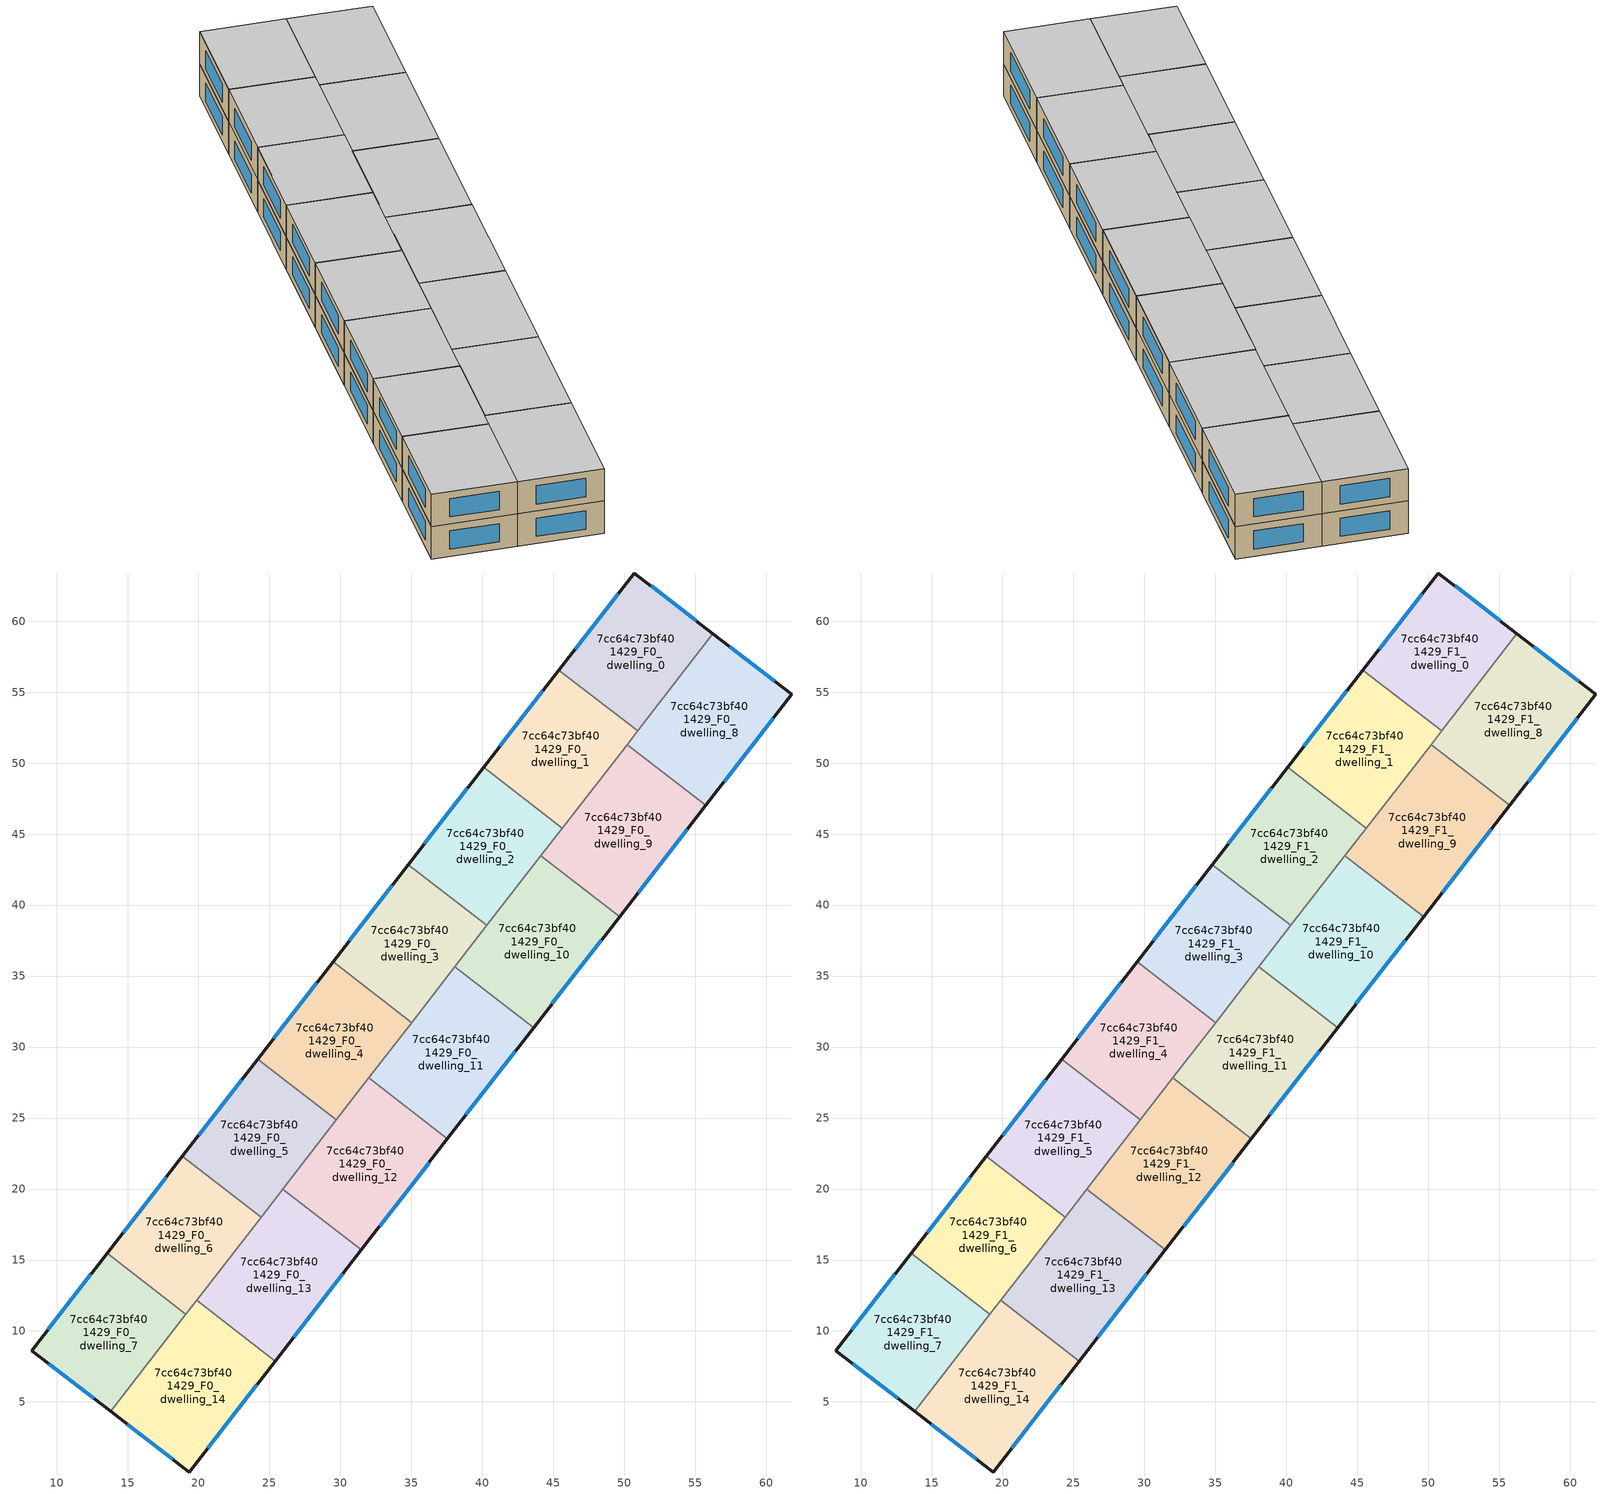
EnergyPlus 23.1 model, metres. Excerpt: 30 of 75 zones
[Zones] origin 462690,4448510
7cc64c73bf401429_F0_dwelling_0
 floor ground (EU_floor_Construction): 56.24,59.12 50.93,52.26 45.39,56.55 50.68,63.39 z0
 wall outside (EU_wall_Construction): 56.24,59.12 50.68,63.39 45.39,56.55 z0:3
 wall to 7cc64c73bf401429_F0_dwelling_1 (EU_wall_Construction): 45.39,56.55 50.93,52.26 z0:3
 wall to 7cc64c73bf401429_F0_dwelling_8 (EU_wall_Construction): 50.93,52.26 56.24,59.12 z0:3
 window (EU_Window_Construction): 55.05,60.04 51.87,62.48 / 49.55,61.93 46.52,58.02 z0.64:2.36
7cc64c73bf401429_F0_dwelling_1
 floor ground (EU_floor_Construction): 50.93,52.26 45.62,45.42 40.08,49.71 45.39,56.55 z0
 wall outside (EU_wall_Construction): 45.39,56.55 40.08,49.71 z0:3
 wall to 7cc64c73bf401429_F0_dwelling_2 (EU_wall_Construction): 40.08,49.71 45.62,45.42 z0:3
 wall to 7cc64c73bf401429_F0_dwelling_9 (EU_wall_Construction): 45.62,45.42 50.19,51.31 z0:3
 wall to 7cc64c73bf401429_F0_dwelling_8 (EU_wall_Construction): 50.19,51.31 50.93,52.26 z0:3
 window (EU_Window_Construction): 44.25,55.09 41.22,51.17 z0.64:2.36
7cc64c73bf401429_F0_dwelling_10
 floor ground (EU_floor_Construction): 49.66,39.19 43.6,31.37 38.06,35.65 44.12,43.48 z0
 wall outside (EU_wall_Construction): 43.6,31.37 49.66,39.19 z0:3
 wall to 7cc64c73bf401429_F0_dwelling_9 (EU_wall_Construction): 49.66,39.19 44.12,43.48 z0:3
 wall to 7cc64c73bf401429_F0_dwelling_11 (EU_wall_Construction): 38.06,35.65 43.6,31.37 z0:3
 wall to 7cc64c73bf401429_F0_dwelling_2 (EU_wall_Construction): 44.12,43.48 40.32,38.57 z0:3
 wall to 7cc64c73bf401429_F0_dwelling_3 (EU_wall_Construction): 40.32,38.57 38.06,35.65 z0:3
 window (EU_Window_Construction): 44.9,33.04 48.36,37.52 z0.64:2.36
7cc64c73bf401429_F0_dwelling_11
 floor ground (EU_floor_Construction): 43.6,31.37 37.54,23.54 32,27.83 38.06,35.65 z0
 wall outside (EU_wall_Construction): 37.54,23.54 43.6,31.37 z0:3
 wall to 7cc64c73bf401429_F0_dwelling_12 (EU_wall_Construction): 32,27.83 37.54,23.54 z0:3
 wall to 7cc64c73bf401429_F0_dwelling_3 (EU_wall_Construction): 38.06,35.65 35.01,31.72 z0:3
 wall to 7cc64c73bf401429_F0_dwelling_4 (EU_wall_Construction): 35.01,31.72 32,27.83 z0:3
 window (EU_Window_Construction): 38.84,25.21 42.3,29.69 z0.64:2.36
7cc64c73bf401429_F0_dwelling_12
 floor ground (EU_floor_Construction): 37.54,23.54 31.48,15.71 25.94,20 32,27.83 z0
 wall outside (EU_wall_Construction): 31.48,15.71 37.54,23.54 z0:3
 wall to 7cc64c73bf401429_F0_dwelling_13 (EU_wall_Construction): 25.94,20 31.48,15.71 z0:3
 wall to 7cc64c73bf401429_F0_dwelling_5 (EU_wall_Construction): 29.71,24.87 25.94,20 z0:3
 wall to 7cc64c73bf401429_F0_dwelling_4 (EU_wall_Construction): 32,27.83 29.71,24.87 z0:3
 window (EU_Window_Construction): 32.77,17.39 36.24,21.86 z0.64:2.36
7cc64c73bf401429_F0_dwelling_13
 floor ground (EU_floor_Construction): 31.48,15.71 25.41,7.88 19.88,12.17 25.94,20 z0
 wall outside (EU_wall_Construction): 25.41,7.88 31.48,15.71 z0:3
 wall to 7cc64c73bf401429_F0_dwelling_14 (EU_wall_Construction): 19.88,12.17 25.41,7.88 z0:3
 wall to 7cc64c73bf401429_F0_dwelling_6 (EU_wall_Construction): 24.41,18.02 19.88,12.17 z0:3
 wall to 7cc64c73bf401429_F0_dwelling_5 (EU_wall_Construction): 25.94,20 24.41,18.02 z0:3
 window (EU_Window_Construction): 26.71,9.56 30.18,14.03 z0.64:2.36
7cc64c73bf401429_F0_dwelling_14
 floor ground (EU_floor_Construction): 25.41,7.88 19.36,0.07 13.8,4.33 19.88,12.17 z0
 wall outside (EU_wall_Construction): 13.8,4.33 19.36,0.07 25.41,7.88 z0:3
 wall to 7cc64c73bf401429_F0_dwelling_7 (EU_wall_Construction): 19.1,11.17 13.8,4.33 z0:3
 wall to 7cc64c73bf401429_F0_dwelling_6 (EU_wall_Construction): 19.88,12.17 19.1,11.17 z0:3
 window (EU_Window_Construction): 20.66,1.74 24.12,6.21 / 14.99,3.42 18.17,0.98 z0.64:2.36
7cc64c73bf401429_F0_dwelling_2
 floor ground (EU_floor_Construction): 45.62,45.42 40.32,38.57 34.78,42.86 40.08,49.71 z0
 wall outside (EU_wall_Construction): 40.08,49.71 34.78,42.86 z0:3
 wall to 7cc64c73bf401429_F0_dwelling_3 (EU_wall_Construction): 34.78,42.86 40.32,38.57 z0:3
 wall to 7cc64c73bf401429_F0_dwelling_9 (EU_wall_Construction): 44.12,43.48 45.62,45.42 z0:3
 window (EU_Window_Construction): 38.95,48.24 35.92,44.32 z0.64:2.36
7cc64c73bf401429_F0_dwelling_3
 floor ground (EU_floor_Construction): 40.32,38.57 35.01,31.72 29.47,36.01 34.78,42.86 z0
 wall outside (EU_wall_Construction): 34.78,42.86 29.47,36.01 z0:3
 wall to 7cc64c73bf401429_F0_dwelling_4 (EU_wall_Construction): 29.47,36.01 35.01,31.72 z0:3
 window (EU_Window_Construction): 33.64,41.39 30.61,37.47 z0.64:2.36
7cc64c73bf401429_F0_dwelling_4
 floor ground (EU_floor_Construction): 35.01,31.72 29.71,24.87 24.17,29.16 29.47,36.01 z0
 wall outside (EU_wall_Construction): 29.47,36.01 24.17,29.16 z0:3
 wall to 7cc64c73bf401429_F0_dwelling_5 (EU_wall_Construction): 24.17,29.16 29.71,24.87 z0:3
 window (EU_Window_Construction): 28.34,34.54 25.31,30.63 z0.64:2.36
7cc64c73bf401429_F0_dwelling_5
 floor ground (EU_floor_Construction): 29.71,24.87 24.41,18.02 18.87,22.31 24.17,29.16 z0
 wall outside (EU_wall_Construction): 24.17,29.16 18.87,22.31 z0:3
 wall to 7cc64c73bf401429_F0_dwelling_6 (EU_wall_Construction): 18.87,22.31 24.41,18.02 z0:3
 window (EU_Window_Construction): 23.03,27.69 20,23.78 z0.64:2.36
7cc64c73bf401429_F0_dwelling_6
 floor ground (EU_floor_Construction): 24.41,18.02 19.1,11.17 13.56,15.46 18.87,22.31 z0
 wall outside (EU_wall_Construction): 18.87,22.31 13.56,15.46 z0:3
 wall to 7cc64c73bf401429_F0_dwelling_7 (EU_wall_Construction): 13.56,15.46 19.1,11.17 z0:3
 window (EU_Window_Construction): 17.73,20.84 14.7,16.93 z0.64:2.36
7cc64c73bf401429_F0_dwelling_7
 floor ground (EU_floor_Construction): 19.1,11.17 13.8,4.33 8.25,8.6 13.56,15.46 z0
 wall outside (EU_wall_Construction): 13.56,15.46 8.25,8.6 13.8,4.33 z0:3
 window (EU_Window_Construction): 9.44,7.69 12.62,5.25 / 12.42,13.99 9.39,10.07 z0.64:2.36
7cc64c73bf401429_F0_dwelling_8
 floor ground (EU_floor_Construction): 61.79,54.86 55.72,47.02 50.19,51.31 56.24,59.12 z0
 wall outside (EU_wall_Construction): 55.72,47.02 61.79,54.86 56.24,59.12 z0:3
 wall to 7cc64c73bf401429_F0_dwelling_9 (EU_wall_Construction): 50.19,51.31 55.72,47.02 z0:3
 window (EU_Window_Construction): 60.6,55.77 57.43,58.21 / 57.02,48.7 60.49,53.18 z0.64:2.36
7cc64c73bf401429_F0_dwelling_9
 floor ground (EU_floor_Construction): 55.72,47.02 49.66,39.19 44.12,43.48 50.19,51.31 z0
 wall outside (EU_wall_Construction): 49.66,39.19 55.72,47.02 z0:3
 window (EU_Window_Construction): 50.96,40.87 54.43,45.34 z0.64:2.36
7cc64c73bf401429_F1_dwelling_0
 floor to 7cc64c73bf401429_F0_dwelling_0 (EU_floor_Construction): 56.24,59.12 50.93,52.26 45.39,56.55 50.68,63.39 z3
 wall outside (EU_wall_Construction): 56.24,59.12 50.68,63.39 45.39,56.55 z3:6
 wall to 7cc64c73bf401429_F1_dwelling_1 (EU_wall_Construction): 45.39,56.55 50.93,52.26 z3:6
 wall to 7cc64c73bf401429_F1_dwelling_8 (EU_wall_Construction): 50.93,52.26 56.24,59.12 z3:6
 window (EU_Window_Construction): 55.05,60.04 51.87,62.48 / 49.55,61.93 46.52,58.02 z3.64:5.36
 ceiling to 7cc64c73bf401429_F2_dwelling_0 (EU_floor_Construction): 50.93,52.26 56.24,59.12 50.68,63.39 45.39,56.55 z6
7cc64c73bf401429_F1_dwelling_1
 floor to 7cc64c73bf401429_F0_dwelling_1 (EU_floor_Construction): 50.93,52.26 45.62,45.42 40.08,49.71 45.39,56.55 z3
 wall outside (EU_wall_Construction): 45.39,56.55 40.08,49.71 z3:6
 wall to 7cc64c73bf401429_F1_dwelling_2 (EU_wall_Construction): 40.08,49.71 45.62,45.42 z3:6
 wall to 7cc64c73bf401429_F1_dwelling_9 (EU_wall_Construction): 45.62,45.42 50.19,51.31 z3:6
 wall to 7cc64c73bf401429_F1_dwelling_8 (EU_wall_Construction): 50.19,51.31 50.93,52.26 z3:6
 window (EU_Window_Construction): 44.25,55.09 41.22,51.17 z3.64:5.36
 ceiling to 7cc64c73bf401429_F2_dwelling_1 (EU_floor_Construction): 45.62,45.42 50.93,52.26 45.39,56.55 40.08,49.71 z6
7cc64c73bf401429_F1_dwelling_10
 floor to 7cc64c73bf401429_F0_dwelling_10 (EU_floor_Construction): 49.66,39.19 43.6,31.37 38.06,35.65 44.12,43.48 z3
 wall outside (EU_wall_Construction): 43.6,31.37 49.66,39.19 z3:6
 wall to 7cc64c73bf401429_F1_dwelling_9 (EU_wall_Construction): 49.66,39.19 44.12,43.48 z3:6
 wall to 7cc64c73bf401429_F1_dwelling_11 (EU_wall_Construction): 38.06,35.65 43.6,31.37 z3:6
 wall to 7cc64c73bf401429_F1_dwelling_2 (EU_wall_Construction): 44.12,43.48 40.32,38.57 z3:6
 wall to 7cc64c73bf401429_F1_dwelling_3 (EU_wall_Construction): 40.32,38.57 38.06,35.65 z3:6
 window (EU_Window_Construction): 44.9,33.04 48.36,37.52 z3.64:5.36
 ceiling to 7cc64c73bf401429_F2_dwelling_10 (EU_floor_Construction): 43.6,31.37 49.66,39.19 44.12,43.48 38.06,35.65 z6
7cc64c73bf401429_F1_dwelling_11
 floor to 7cc64c73bf401429_F0_dwelling_11 (EU_floor_Construction): 43.6,31.37 37.54,23.54 32,27.83 38.06,35.65 z3
 wall outside (EU_wall_Construction): 37.54,23.54 43.6,31.37 z3:6
 wall to 7cc64c73bf401429_F1_dwelling_12 (EU_wall_Construction): 32,27.83 37.54,23.54 z3:6
 wall to 7cc64c73bf401429_F1_dwelling_3 (EU_wall_Construction): 38.06,35.65 35.01,31.72 z3:6
 wall to 7cc64c73bf401429_F1_dwelling_4 (EU_wall_Construction): 35.01,31.72 32,27.83 z3:6
 window (EU_Window_Construction): 38.84,25.21 42.3,29.69 z3.64:5.36
 ceiling to 7cc64c73bf401429_F2_dwelling_11 (EU_floor_Construction): 37.54,23.54 43.6,31.37 38.06,35.65 32,27.83 z6
7cc64c73bf401429_F1_dwelling_12
 floor to 7cc64c73bf401429_F0_dwelling_12 (EU_floor_Construction): 37.54,23.54 31.48,15.71 25.94,20 32,27.83 z3
 wall outside (EU_wall_Construction): 31.48,15.71 37.54,23.54 z3:6
 wall to 7cc64c73bf401429_F1_dwelling_13 (EU_wall_Construction): 25.94,20 31.48,15.71 z3:6
 wall to 7cc64c73bf401429_F1_dwelling_5 (EU_wall_Construction): 29.71,24.87 25.94,20 z3:6
 wall to 7cc64c73bf401429_F1_dwelling_4 (EU_wall_Construction): 32,27.83 29.71,24.87 z3:6
 window (EU_Window_Construction): 32.77,17.39 36.24,21.86 z3.64:5.36
 ceiling to 7cc64c73bf401429_F2_dwelling_12 (EU_floor_Construction): 31.48,15.71 37.54,23.54 32,27.83 25.94,20 z6
7cc64c73bf401429_F1_dwelling_13
 floor to 7cc64c73bf401429_F0_dwelling_13 (EU_floor_Construction): 31.48,15.71 25.41,7.88 19.88,12.17 25.94,20 z3
 wall outside (EU_wall_Construction): 25.41,7.88 31.48,15.71 z3:6
 wall to 7cc64c73bf401429_F1_dwelling_14 (EU_wall_Construction): 19.88,12.17 25.41,7.88 z3:6
 wall to 7cc64c73bf401429_F1_dwelling_6 (EU_wall_Construction): 24.41,18.02 19.88,12.17 z3:6
 wall to 7cc64c73bf401429_F1_dwelling_5 (EU_wall_Construction): 25.94,20 24.41,18.02 z3:6
 window (EU_Window_Construction): 26.71,9.56 30.18,14.03 z3.64:5.36
 ceiling to 7cc64c73bf401429_F2_dwelling_13 (EU_floor_Construction): 25.41,7.88 31.48,15.71 25.94,20 19.88,12.17 z6
7cc64c73bf401429_F1_dwelling_14
 floor to 7cc64c73bf401429_F0_dwelling_14 (EU_floor_Construction): 25.41,7.88 19.36,0.07 13.8,4.33 19.88,12.17 z3
 wall outside (EU_wall_Construction): 13.8,4.33 19.36,0.07 25.41,7.88 z3:6
 wall to 7cc64c73bf401429_F1_dwelling_7 (EU_wall_Construction): 19.1,11.17 13.8,4.33 z3:6
 wall to 7cc64c73bf401429_F1_dwelling_6 (EU_wall_Construction): 19.88,12.17 19.1,11.17 z3:6
 window (EU_Window_Construction): 20.66,1.74 24.12,6.21 / 14.99,3.42 18.17,0.98 z3.64:5.36
 ceiling to 7cc64c73bf401429_F2_dwelling_14 (EU_floor_Construction): 19.36,0.07 25.41,7.88 19.88,12.17 13.8,4.33 z6
7cc64c73bf401429_F1_dwelling_2
 floor to 7cc64c73bf401429_F0_dwelling_2 (EU_floor_Construction): 45.62,45.42 40.32,38.57 34.78,42.86 40.08,49.71 z3
 wall outside (EU_wall_Construction): 40.08,49.71 34.78,42.86 z3:6
 wall to 7cc64c73bf401429_F1_dwelling_3 (EU_wall_Construction): 34.78,42.86 40.32,38.57 z3:6
 wall to 7cc64c73bf401429_F1_dwelling_9 (EU_wall_Construction): 44.12,43.48 45.62,45.42 z3:6
 window (EU_Window_Construction): 38.95,48.24 35.92,44.32 z3.64:5.36
 ceiling to 7cc64c73bf401429_F2_dwelling_2 (EU_floor_Construction): 40.32,38.57 45.62,45.42 40.08,49.71 34.78,42.86 z6
7cc64c73bf401429_F1_dwelling_3
 floor to 7cc64c73bf401429_F0_dwelling_3 (EU_floor_Construction): 40.32,38.57 35.01,31.72 29.47,36.01 34.78,42.86 z3
 wall outside (EU_wall_Construction): 34.78,42.86 29.47,36.01 z3:6
 wall to 7cc64c73bf401429_F1_dwelling_4 (EU_wall_Construction): 29.47,36.01 35.01,31.72 z3:6
 window (EU_Window_Construction): 33.64,41.39 30.61,37.47 z3.64:5.36
 ceiling to 7cc64c73bf401429_F2_dwelling_3 (EU_floor_Construction): 35.01,31.72 40.32,38.57 34.78,42.86 29.47,36.01 z6
7cc64c73bf401429_F1_dwelling_4
 floor to 7cc64c73bf401429_F0_dwelling_4 (EU_floor_Construction): 35.01,31.72 29.71,24.87 24.17,29.16 29.47,36.01 z3
 wall outside (EU_wall_Construction): 29.47,36.01 24.17,29.16 z3:6
 wall to 7cc64c73bf401429_F1_dwelling_5 (EU_wall_Construction): 24.17,29.16 29.71,24.87 z3:6
 window (EU_Window_Construction): 28.34,34.54 25.31,30.63 z3.64:5.36
 ceiling to 7cc64c73bf401429_F2_dwelling_4 (EU_floor_Construction): 29.71,24.87 35.01,31.72 29.47,36.01 24.17,29.16 z6
7cc64c73bf401429_F1_dwelling_5
 floor to 7cc64c73bf401429_F0_dwelling_5 (EU_floor_Construction): 29.71,24.87 24.41,18.02 18.87,22.31 24.17,29.16 z3
 wall outside (EU_wall_Construction): 24.17,29.16 18.87,22.31 z3:6
 wall to 7cc64c73bf401429_F1_dwelling_6 (EU_wall_Construction): 18.87,22.31 24.41,18.02 z3:6
 window (EU_Window_Construction): 23.03,27.69 20,23.78 z3.64:5.36
 ceiling to 7cc64c73bf401429_F2_dwelling_5 (EU_floor_Construction): 24.41,18.02 29.71,24.87 24.17,29.16 18.87,22.31 z6
7cc64c73bf401429_F1_dwelling_6
 floor to 7cc64c73bf401429_F0_dwelling_6 (EU_floor_Construction): 24.41,18.02 19.1,11.17 13.56,15.46 18.87,22.31 z3
 wall outside (EU_wall_Construction): 18.87,22.31 13.56,15.46 z3:6
 wall to 7cc64c73bf401429_F1_dwelling_7 (EU_wall_Construction): 13.56,15.46 19.1,11.17 z3:6
 window (EU_Window_Construction): 17.73,20.84 14.7,16.93 z3.64:5.36
 ceiling to 7cc64c73bf401429_F2_dwelling_6 (EU_floor_Construction): 19.1,11.17 24.41,18.02 18.87,22.31 13.56,15.46 z6
7cc64c73bf401429_F1_dwelling_7
 floor to 7cc64c73bf401429_F0_dwelling_7 (EU_floor_Construction): 19.1,11.17 13.8,4.33 8.25,8.6 13.56,15.46 z3
 wall outside (EU_wall_Construction): 13.56,15.46 8.25,8.6 13.8,4.33 z3:6
 window (EU_Window_Construction): 9.44,7.69 12.62,5.25 / 12.42,13.99 9.39,10.07 z3.64:5.36
 ceiling to 7cc64c73bf401429_F2_dwelling_7 (EU_floor_Construction): 13.8,4.33 19.1,11.17 13.56,15.46 8.25,8.6 z6
7cc64c73bf401429_F1_dwelling_8
 floor to 7cc64c73bf401429_F0_dwelling_8 (EU_floor_Construction): 61.79,54.86 55.72,47.02 50.19,51.31 56.24,59.12 z3
 wall outside (EU_wall_Construction): 55.72,47.02 61.79,54.86 56.24,59.12 z3:6
 wall to 7cc64c73bf401429_F1_dwelling_9 (EU_wall_Construction): 50.19,51.31 55.72,47.02 z3:6
 window (EU_Window_Construction): 60.6,55.77 57.43,58.21 / 57.02,48.7 60.49,53.18 z3.64:5.36
 ceiling to 7cc64c73bf401429_F2_dwelling_8 (EU_floor_Construction): 55.72,47.02 61.79,54.86 56.24,59.12 50.19,51.31 z6
7cc64c73bf401429_F1_dwelling_9
 floor to 7cc64c73bf401429_F0_dwelling_9 (EU_floor_Construction): 55.72,47.02 49.66,39.19 44.12,43.48 50.19,51.31 z3
 wall outside (EU_wall_Construction): 49.66,39.19 55.72,47.02 z3:6
 window (EU_Window_Construction): 50.96,40.87 54.43,45.34 z3.64:5.36
 ceiling to 7cc64c73bf401429_F2_dwelling_9 (EU_floor_Construction): 49.66,39.19 55.72,47.02 50.19,51.31 44.12,43.48 z6
[Building]
EU S2 Campaign: North Axis=0; Terrain=City; Solar Distribution=FullExterior
[Site:Location]
Yerevan-Zvartnots.Intl.AP: Latitude=40.15; Longitude=44.383; Time Zone=4; Elevation=854
[SizingPeriod:WeatherFileDays]
AnnualSizingPeriod: Begin Month=1; Begin Day of Month=1; End Month=12; End Day of Month=31; Day of Week for Start Day=Monday; Use Weather File Daylight Saving Period=No; Use Weather File Rain and Snow Indicators=No
[MATERIAL]
EU_InternalMass_Material: Roughness=MediumRough; Thickness=0.1; Conductivity=1; Density=1800; Specific Heat=900; Thermal Absorptance=0.9; Solar Absorptance=0.7; Visible Absorptance=0.7
[MATERIAL:NOMASS] Roughness=MediumRough; Thermal Absorptance=0.9; Solar Absorptance=0.7; Visible Absorptance=0.7
Name | Thermal Resistance
EU_wall_NoMass | 1.05043
EU_floor_NoMass | 0.478065
[WINDOWMATERIAL:SIMPLEGLAZINGSYSTEM]
EU_Window_SimpleGlazing: UFactor=2.5566; Solar Heat Gain Coefficient=0.75; Visible Transmittance=0.75
[CONSTRUCTION]
EU_wall_Construction: EU_wall_NoMass
EU_floor_Construction: EU_floor_NoMass
EU_Window_Construction: EU_Window_SimpleGlazing
EU_InternalMass_Construction: EU_InternalMass_Material
[ZONE] Type=1; Multiplier=1; Ceiling Height=autocalculate; Floor Area=autocalculate; Part of Total Floor Area=Yes
Name | Volume
7cc64c73bf401429_F0_dwelling_0; 7cc64c73bf401429_F1_dwelling_0 | 182.042
7cc64c73bf401429_F0_dwelling_1; 7cc64c73bf401429_F1_dwelling_1 | 182.049
7cc64c73bf401429_F0_dwelling_10; 7cc64c73bf401429_F1_dwelling_10; 7cc64c73bf401429_F0_dwelling_11; 7cc64c73bf401429_F1_dwelling_11; 7cc64c73bf401429_F0_dwelling_13; 7cc64c73bf401429_F1_dwelling_13 | 208.037
7cc64c73bf401429_F0_dwelling_12; 7cc64c73bf401429_F1_dwelling_12; 7cc64c73bf401429_F0_dwelling_9; 7cc64c73bf401429_F1_dwelling_9 | 208.038
7cc64c73bf401429_F0_dwelling_14; 7cc64c73bf401429_F1_dwelling_14 | 208.044
7cc64c73bf401429_F0_dwelling_2; 7cc64c73bf401429_F1_dwelling_2; 7cc64c73bf401429_F0_dwelling_5; 7cc64c73bf401429_F1_dwelling_5; 7cc64c73bf401429_F0_dwelling_6; 7cc64c73bf401429_F1_dwelling_6 | 182.036
7cc64c73bf401429_F0_dwelling_3; 7cc64c73bf401429_F1_dwelling_3 | 182.052
7cc64c73bf401429_F0_dwelling_4; 7cc64c73bf401429_F1_dwelling_4 | 182.068
7cc64c73bf401429_F0_dwelling_7; 7cc64c73bf401429_F1_dwelling_7 | 182.045
7cc64c73bf401429_F0_dwelling_8; 7cc64c73bf401429_F1_dwelling_8 | 208.025
[INTERNALMASS] Construction=EU_InternalMass_Construction
Name | Zone or ZoneList | Surface Area
7cc64c73bf401429_F0_dwelling_0_EU_InternalMass | 7cc64c73bf401429_F0_dwelling_0 | 60.6805
7cc64c73bf401429_F0_dwelling_1_EU_InternalMass | 7cc64c73bf401429_F0_dwelling_1 | 60.6829
7cc64c73bf401429_F0_dwelling_2_EU_InternalMass | 7cc64c73bf401429_F0_dwelling_2 | 60.6786
7cc64c73bf401429_F0_dwelling_3_EU_InternalMass | 7cc64c73bf401429_F0_dwelling_3 | 60.6841
7cc64c73bf401429_F0_dwelling_4_EU_InternalMass | 7cc64c73bf401429_F0_dwelling_4 | 60.6895
7cc64c73bf401429_F0_dwelling_5_EU_InternalMass | 7cc64c73bf401429_F0_dwelling_5 | 60.6785
7cc64c73bf401429_F0_dwelling_6_EU_InternalMass | 7cc64c73bf401429_F0_dwelling_6 | 60.6786
7cc64c73bf401429_F0_dwelling_7_EU_InternalMass | 7cc64c73bf401429_F0_dwelling_7 | 60.6818
7cc64c73bf401429_F0_dwelling_8_EU_InternalMass | 7cc64c73bf401429_F0_dwelling_8 | 69.3418
7cc64c73bf401429_F0_dwelling_9_EU_InternalMass | 7cc64c73bf401429_F0_dwelling_9 | 69.3458
7cc64c73bf401429_F0_dwelling_10_EU_InternalMass | 7cc64c73bf401429_F0_dwelling_10 | 69.3458
7cc64c73bf401429_F0_dwelling_11_EU_InternalMass | 7cc64c73bf401429_F0_dwelling_11 | 69.3458
7cc64c73bf401429_F0_dwelling_12_EU_InternalMass | 7cc64c73bf401429_F0_dwelling_12 | 69.3458
7cc64c73bf401429_F0_dwelling_13_EU_InternalMass | 7cc64c73bf401429_F0_dwelling_13 | 69.3458
7cc64c73bf401429_F0_dwelling_14_EU_InternalMass | 7cc64c73bf401429_F0_dwelling_14 | 69.3478
7cc64c73bf401429_F1_dwelling_0_EU_InternalMass | 7cc64c73bf401429_F1_dwelling_0 | 60.6805
7cc64c73bf401429_F1_dwelling_1_EU_InternalMass | 7cc64c73bf401429_F1_dwelling_1 | 60.6829
7cc64c73bf401429_F1_dwelling_2_EU_InternalMass | 7cc64c73bf401429_F1_dwelling_2 | 60.6786
7cc64c73bf401429_F1_dwelling_3_EU_InternalMass | 7cc64c73bf401429_F1_dwelling_3 | 60.6841
7cc64c73bf401429_F1_dwelling_4_EU_InternalMass | 7cc64c73bf401429_F1_dwelling_4 | 60.6895
7cc64c73bf401429_F1_dwelling_5_EU_InternalMass | 7cc64c73bf401429_F1_dwelling_5 | 60.6785
7cc64c73bf401429_F1_dwelling_6_EU_InternalMass | 7cc64c73bf401429_F1_dwelling_6 | 60.6786
7cc64c73bf401429_F1_dwelling_7_EU_InternalMass | 7cc64c73bf401429_F1_dwelling_7 | 60.6818
7cc64c73bf401429_F1_dwelling_8_EU_InternalMass | 7cc64c73bf401429_F1_dwelling_8 | 69.3418
7cc64c73bf401429_F1_dwelling_9_EU_InternalMass | 7cc64c73bf401429_F1_dwelling_9 | 69.3458
7cc64c73bf401429_F1_dwelling_10_EU_InternalMass | 7cc64c73bf401429_F1_dwelling_10 | 69.3458
7cc64c73bf401429_F1_dwelling_11_EU_InternalMass | 7cc64c73bf401429_F1_dwelling_11 | 69.3458
7cc64c73bf401429_F1_dwelling_12_EU_InternalMass | 7cc64c73bf401429_F1_dwelling_12 | 69.3458
7cc64c73bf401429_F1_dwelling_13_EU_InternalMass | 7cc64c73bf401429_F1_dwelling_13 | 69.3458
7cc64c73bf401429_F1_dwelling_14_EU_InternalMass | 7cc64c73bf401429_F1_dwelling_14 | 69.3478
[OTHEREQUIPMENT] Fuel Type=Electricity; Design Level Calculation Method=Watts/Area; Power per Zone Floor Area=1; Fraction Latent=0; Fraction Radiant=0; Fraction Lost=0; Carbon Dioxide Generation Rate=0; EndUse Subcategory=EU_Step8_InternalGains
Name | Zone or ZoneList or Space or SpaceList | Schedule
EU_Step8_InternalGain_7cc64c73bf401429_F0_dwelling_0_f000 | 7cc64c73bf401429_F0_dwelling_0 | EU_Step8_GainSchedule_7cc64c73bf401429_F0_dwelling_0_f000
EU_Step8_InternalGain_7cc64c73bf401429_F0_dwelling_1_f000 | 7cc64c73bf401429_F0_dwelling_1 | EU_Step8_GainSchedule_7cc64c73bf401429_F0_dwelling_1_f000
EU_Step8_InternalGain_7cc64c73bf401429_F0_dwelling_2_f000 | 7cc64c73bf401429_F0_dwelling_2 | EU_Step8_GainSchedule_7cc64c73bf401429_F0_dwelling_2_f000
EU_Step8_InternalGain_7cc64c73bf401429_F0_dwelling_3_f000 | 7cc64c73bf401429_F0_dwelling_3 | EU_Step8_GainSchedule_7cc64c73bf401429_F0_dwelling_3_f000
EU_Step8_InternalGain_7cc64c73bf401429_F0_dwelling_4_f000 | 7cc64c73bf401429_F0_dwelling_4 | EU_Step8_GainSchedule_7cc64c73bf401429_F0_dwelling_4_f000
EU_Step8_InternalGain_7cc64c73bf401429_F0_dwelling_5_f000 | 7cc64c73bf401429_F0_dwelling_5 | EU_Step8_GainSchedule_7cc64c73bf401429_F0_dwelling_5_f000
EU_Step8_InternalGain_7cc64c73bf401429_F0_dwelling_6_f000 | 7cc64c73bf401429_F0_dwelling_6 | EU_Step8_GainSchedule_7cc64c73bf401429_F0_dwelling_6_f000
EU_Step8_InternalGain_7cc64c73bf401429_F0_dwelling_7_f000 | 7cc64c73bf401429_F0_dwelling_7 | EU_Step8_GainSchedule_7cc64c73bf401429_F0_dwelling_7_f000
EU_Step8_InternalGain_7cc64c73bf401429_F0_dwelling_8_f000 | 7cc64c73bf401429_F0_dwelling_8 | EU_Step8_GainSchedule_7cc64c73bf401429_F0_dwelling_8_f000
EU_Step8_InternalGain_7cc64c73bf401429_F0_dwelling_9_f000 | 7cc64c73bf401429_F0_dwelling_9 | EU_Step8_GainSchedule_7cc64c73bf401429_F0_dwelling_9_f000
EU_Step8_InternalGain_7cc64c73bf401429_F0_dwelling_10_f000 | 7cc64c73bf401429_F0_dwelling_10 | EU_Step8_GainSchedule_7cc64c73bf401429_F0_dwelling_10_f000
EU_Step8_InternalGain_7cc64c73bf401429_F0_dwelling_11_f000 | 7cc64c73bf401429_F0_dwelling_11 | EU_Step8_GainSchedule_7cc64c73bf401429_F0_dwelling_11_f000
EU_Step8_InternalGain_7cc64c73bf401429_F0_dwelling_12_f000 | 7cc64c73bf401429_F0_dwelling_12 | EU_Step8_GainSchedule_7cc64c73bf401429_F0_dwelling_12_f000
EU_Step8_InternalGain_7cc64c73bf401429_F0_dwelling_13_f000 | 7cc64c73bf401429_F0_dwelling_13 | EU_Step8_GainSchedule_7cc64c73bf401429_F0_dwelling_13_f000
EU_Step8_InternalGain_7cc64c73bf401429_F0_dwelling_14_f000 | 7cc64c73bf401429_F0_dwelling_14 | EU_Step8_GainSchedule_7cc64c73bf401429_F0_dwelling_14_f000
EU_Step8_InternalGain_7cc64c73bf401429_F1_dwelling_0_f000 | 7cc64c73bf401429_F1_dwelling_0 | EU_Step8_GainSchedule_7cc64c73bf401429_F1_dwelling_0_f000
EU_Step8_InternalGain_7cc64c73bf401429_F1_dwelling_1_f000 | 7cc64c73bf401429_F1_dwelling_1 | EU_Step8_GainSchedule_7cc64c73bf401429_F1_dwelling_1_f000
EU_Step8_InternalGain_7cc64c73bf401429_F1_dwelling_2_f000 | 7cc64c73bf401429_F1_dwelling_2 | EU_Step8_GainSchedule_7cc64c73bf401429_F1_dwelling_2_f000
EU_Step8_InternalGain_7cc64c73bf401429_F1_dwelling_3_f000 | 7cc64c73bf401429_F1_dwelling_3 | EU_Step8_GainSchedule_7cc64c73bf401429_F1_dwelling_3_f000
EU_Step8_InternalGain_7cc64c73bf401429_F1_dwelling_4_f000 | 7cc64c73bf401429_F1_dwelling_4 | EU_Step8_GainSchedule_7cc64c73bf401429_F1_dwelling_4_f000
EU_Step8_InternalGain_7cc64c73bf401429_F1_dwelling_5_f000 | 7cc64c73bf401429_F1_dwelling_5 | EU_Step8_GainSchedule_7cc64c73bf401429_F1_dwelling_5_f000
EU_Step8_InternalGain_7cc64c73bf401429_F1_dwelling_6_f000 | 7cc64c73bf401429_F1_dwelling_6 | EU_Step8_GainSchedule_7cc64c73bf401429_F1_dwelling_6_f000
EU_Step8_InternalGain_7cc64c73bf401429_F1_dwelling_7_f000 | 7cc64c73bf401429_F1_dwelling_7 | EU_Step8_GainSchedule_7cc64c73bf401429_F1_dwelling_7_f000
EU_Step8_InternalGain_7cc64c73bf401429_F1_dwelling_8_f000 | 7cc64c73bf401429_F1_dwelling_8 | EU_Step8_GainSchedule_7cc64c73bf401429_F1_dwelling_8_f000
EU_Step8_InternalGain_7cc64c73bf401429_F1_dwelling_9_f000 | 7cc64c73bf401429_F1_dwelling_9 | EU_Step8_GainSchedule_7cc64c73bf401429_F1_dwelling_9_f000
EU_Step8_InternalGain_7cc64c73bf401429_F1_dwelling_10_f000 | 7cc64c73bf401429_F1_dwelling_10 | EU_Step8_GainSchedule_7cc64c73bf401429_F1_dwelling_10_f000
EU_Step8_InternalGain_7cc64c73bf401429_F1_dwelling_11_f000 | 7cc64c73bf401429_F1_dwelling_11 | EU_Step8_GainSchedule_7cc64c73bf401429_F1_dwelling_11_f000
EU_Step8_InternalGain_7cc64c73bf401429_F1_dwelling_12_f000 | 7cc64c73bf401429_F1_dwelling_12 | EU_Step8_GainSchedule_7cc64c73bf401429_F1_dwelling_12_f000
EU_Step8_InternalGain_7cc64c73bf401429_F1_dwelling_13_f000 | 7cc64c73bf401429_F1_dwelling_13 | EU_Step8_GainSchedule_7cc64c73bf401429_F1_dwelling_13_f000
EU_Step8_InternalGain_7cc64c73bf401429_F1_dwelling_14_f000 | 7cc64c73bf401429_F1_dwelling_14 | EU_Step8_GainSchedule_7cc64c73bf401429_F1_dwelling_14_f000
[ZONEVENTILATION:DESIGNFLOWRATE] Schedule=EU_AlwaysOn; Design Flow Rate Calculation Method=AirChanges/Hour; Air Changes per Hour=0.557805; Ventilation Type=Natural; Fan Pressure Rise=0; Fan Total Efficiency=1; Constant Term Coefficient=1; Temperature Term Coefficient=0; Velocity Term Coefficient=0; Velocity Squared Term Coefficient=0; Minimum Indoor Temperature=-100; Maximum Indoor Temperature=100; Delta Temperature=-100; Minimum Outdoor Temperature=-100; Maximum Outdoor Temperature=100; Maximum Wind Speed=40
Name | Zone or ZoneList or Space or SpaceList
EU_ConstantAir_7cc64c73bf401429_F0_dwelling_0 | 7cc64c73bf401429_F0_dwelling_0
EU_ConstantAir_7cc64c73bf401429_F0_dwelling_1 | 7cc64c73bf401429_F0_dwelling_1
EU_ConstantAir_7cc64c73bf401429_F0_dwelling_2 | 7cc64c73bf401429_F0_dwelling_2
EU_ConstantAir_7cc64c73bf401429_F0_dwelling_3 | 7cc64c73bf401429_F0_dwelling_3
EU_ConstantAir_7cc64c73bf401429_F0_dwelling_4 | 7cc64c73bf401429_F0_dwelling_4
EU_ConstantAir_7cc64c73bf401429_F0_dwelling_5 | 7cc64c73bf401429_F0_dwelling_5
EU_ConstantAir_7cc64c73bf401429_F0_dwelling_6 | 7cc64c73bf401429_F0_dwelling_6
EU_ConstantAir_7cc64c73bf401429_F0_dwelling_7 | 7cc64c73bf401429_F0_dwelling_7
EU_ConstantAir_7cc64c73bf401429_F0_dwelling_8 | 7cc64c73bf401429_F0_dwelling_8
EU_ConstantAir_7cc64c73bf401429_F0_dwelling_9 | 7cc64c73bf401429_F0_dwelling_9
EU_ConstantAir_7cc64c73bf401429_F0_dwelling_10 | 7cc64c73bf401429_F0_dwelling_10
EU_ConstantAir_7cc64c73bf401429_F0_dwelling_11 | 7cc64c73bf401429_F0_dwelling_11
EU_ConstantAir_7cc64c73bf401429_F0_dwelling_12 | 7cc64c73bf401429_F0_dwelling_12
EU_ConstantAir_7cc64c73bf401429_F0_dwelling_13 | 7cc64c73bf401429_F0_dwelling_13
EU_ConstantAir_7cc64c73bf401429_F0_dwelling_14 | 7cc64c73bf401429_F0_dwelling_14
EU_ConstantAir_7cc64c73bf401429_F1_dwelling_0 | 7cc64c73bf401429_F1_dwelling_0
EU_ConstantAir_7cc64c73bf401429_F1_dwelling_1 | 7cc64c73bf401429_F1_dwelling_1
EU_ConstantAir_7cc64c73bf401429_F1_dwelling_2 | 7cc64c73bf401429_F1_dwelling_2
EU_ConstantAir_7cc64c73bf401429_F1_dwelling_3 | 7cc64c73bf401429_F1_dwelling_3
EU_ConstantAir_7cc64c73bf401429_F1_dwelling_4 | 7cc64c73bf401429_F1_dwelling_4
EU_ConstantAir_7cc64c73bf401429_F1_dwelling_5 | 7cc64c73bf401429_F1_dwelling_5
EU_ConstantAir_7cc64c73bf401429_F1_dwelling_6 | 7cc64c73bf401429_F1_dwelling_6
EU_ConstantAir_7cc64c73bf401429_F1_dwelling_7 | 7cc64c73bf401429_F1_dwelling_7
EU_ConstantAir_7cc64c73bf401429_F1_dwelling_8 | 7cc64c73bf401429_F1_dwelling_8
EU_ConstantAir_7cc64c73bf401429_F1_dwelling_9 | 7cc64c73bf401429_F1_dwelling_9
EU_ConstantAir_7cc64c73bf401429_F1_dwelling_10 | 7cc64c73bf401429_F1_dwelling_10
EU_ConstantAir_7cc64c73bf401429_F1_dwelling_11 | 7cc64c73bf401429_F1_dwelling_11
EU_ConstantAir_7cc64c73bf401429_F1_dwelling_12 | 7cc64c73bf401429_F1_dwelling_12
EU_ConstantAir_7cc64c73bf401429_F1_dwelling_13 | 7cc64c73bf401429_F1_dwelling_13
EU_ConstantAir_7cc64c73bf401429_F1_dwelling_14 | 7cc64c73bf401429_F1_dwelling_14
[HVACTEMPLATE:THERMOSTAT] Constant Heating Setpoint=20; Constant Cooling Setpoint=50
EU_HeatOnly_7cc64c73bf401429_F0_dwelling_0; EU_HeatOnly_7cc64c73bf401429_F0_dwelling_1; EU_HeatOnly_7cc64c73bf401429_F0_dwelling_2; EU_HeatOnly_7cc64c73bf401429_F0_dwelling_3; EU_HeatOnly_7cc64c73bf401429_F0_dwelling_4; EU_HeatOnly_7cc64c73bf401429_F0_dwelling_5; EU_HeatOnly_7cc64c73bf401429_F0_dwelling_6; EU_HeatOnly_7cc64c73bf401429_F0_dwelling_7; EU_HeatOnly_7cc64c73bf401429_F0_dwelling_8; EU_HeatOnly_7cc64c73bf401429_F0_dwelling_9; EU_HeatOnly_7cc64c73bf401429_F0_dwelling_10; EU_HeatOnly_7cc64c73bf401429_F0_dwelling_11; EU_HeatOnly_7cc64c73bf401429_F0_dwelling_12; EU_HeatOnly_7cc64c73bf401429_F0_dwelling_13; EU_HeatOnly_7cc64c73bf401429_F0_dwelling_14; EU_HeatOnly_7cc64c73bf401429_F1_dwelling_0; EU_HeatOnly_7cc64c73bf401429_F1_dwelling_1; EU_HeatOnly_7cc64c73bf401429_F1_dwelling_2; EU_HeatOnly_7cc64c73bf401429_F1_dwelling_3; EU_HeatOnly_7cc64c73bf401429_F1_dwelling_4; EU_HeatOnly_7cc64c73bf401429_F1_dwelling_5; EU_HeatOnly_7cc64c73bf401429_F1_dwelling_6; EU_HeatOnly_7cc64c73bf401429_F1_dwelling_7; EU_HeatOnly_7cc64c73bf401429_F1_dwelling_8; EU_HeatOnly_7cc64c73bf401429_F1_dwelling_9; EU_HeatOnly_7cc64c73bf401429_F1_dwelling_10; EU_HeatOnly_7cc64c73bf401429_F1_dwelling_11; EU_HeatOnly_7cc64c73bf401429_F1_dwelling_12; EU_HeatOnly_7cc64c73bf401429_F1_dwelling_13; EU_HeatOnly_7cc64c73bf401429_F1_dwelling_14; EU_HeatOnly_7cc64c73bf401429_F2_dwelling_0; EU_HeatOnly_7cc64c73bf401429_F2_dwelling_1; EU_HeatOnly_7cc64c73bf401429_F2_dwelling_2; EU_HeatOnly_7cc64c73bf401429_F2_dwelling_3; EU_HeatOnly_7cc64c73bf401429_F2_dwelling_4; EU_HeatOnly_7cc64c73bf401429_F2_dwelling_5; EU_HeatOnly_7cc64c73bf401429_F2_dwelling_6; EU_HeatOnly_7cc64c73bf401429_F2_dwelling_7; EU_HeatOnly_7cc64c73bf401429_F2_dwelling_8; EU_HeatOnly_7cc64c73bf401429_F2_dwelling_9; EU_HeatOnly_7cc64c73bf401429_F2_dwelling_10; EU_HeatOnly_7cc64c73bf401429_F2_dwelling_11; EU_HeatOnly_7cc64c73bf401429_F2_dwelling_12; EU_HeatOnly_7cc64c73bf401429_F2_dwelling_13; EU_HeatOnly_7cc64c73bf401429_F2_dwelling_14; EU_HeatOnly_7cc64c73bf401429_F3_dwelling_0; EU_HeatOnly_7cc64c73bf401429_F3_dwelling_1; EU_HeatOnly_7cc64c73bf401429_F3_dwelling_2; EU_HeatOnly_7cc64c73bf401429_F3_dwelling_3; EU_HeatOnly_7cc64c73bf401429_F3_dwelling_4; EU_HeatOnly_7cc64c73bf401429_F3_dwelling_5; EU_HeatOnly_7cc64c73bf401429_F3_dwelling_6; EU_HeatOnly_7cc64c73bf401429_F3_dwelling_7; EU_HeatOnly_7cc64c73bf401429_F3_dwelling_8; EU_HeatOnly_7cc64c73bf401429_F3_dwelling_9; EU_HeatOnly_7cc64c73bf401429_F3_dwelling_10; EU_HeatOnly_7cc64c73bf401429_F3_dwelling_11; EU_HeatOnly_7cc64c73bf401429_F3_dwelling_12; EU_HeatOnly_7cc64c73bf401429_F3_dwelling_13; EU_HeatOnly_7cc64c73bf401429_F3_dwelling_14; EU_HeatOnly_7cc64c73bf401429_F4_dwelling_0; EU_HeatOnly_7cc64c73bf401429_F4_dwelling_1; EU_HeatOnly_7cc64c73bf401429_F4_dwelling_2; EU_HeatOnly_7cc64c73bf401429_F4_dwelling_3; EU_HeatOnly_7cc64c73bf401429_F4_dwelling_4; EU_HeatOnly_7cc64c73bf401429_F4_dwelling_5; EU_HeatOnly_7cc64c73bf401429_F4_dwelling_6; EU_HeatOnly_7cc64c73bf401429_F4_dwelling_7; EU_HeatOnly_7cc64c73bf401429_F4_dwelling_8; EU_HeatOnly_7cc64c73bf401429_F4_dwelling_9; EU_HeatOnly_7cc64c73bf401429_F4_dwelling_10; EU_HeatOnly_7cc64c73bf401429_F4_dwelling_11; EU_HeatOnly_7cc64c73bf401429_F4_dwelling_12; EU_HeatOnly_7cc64c73bf401429_F4_dwelling_13; EU_HeatOnly_7cc64c73bf401429_F4_dwelling_14
[HVACTEMPLATE:ZONE:IDEALLOADSAIRSYSTEM] System Availability Schedule=EU_AlwaysOn; Maximum Heating Supply Air Temperature=50; Minimum Cooling Supply Air Temperature=13; Maximum Heating Supply Air Humidity Ratio=0.0156; Minimum Cooling Supply Air Humidity Ratio=0.0077; Heating Limit=NoLimit; Cooling Limit=NoLimit; Heating Availability Schedule=EU_AlwaysOn; Cooling Availability Schedule=EU_CoolingOff; Dehumidification Control Type=ConstantSensibleHeatRatio; Cooling Sensible Heat Ratio=0.7; Dehumidification Setpoint=60; Humidification Control Type=None; Humidification Setpoint=30; Outdoor Air Method=None; Outdoor Air Flow Rate per Person=0.00944; Outdoor Air Flow Rate per Zone Floor Area=0; Outdoor Air Flow Rate per Zone=0; Demand Controlled Ventilation Type=None; Outdoor Air Economizer Type=NoEconomizer; Heat Recovery Type=None; Sensible Heat Recovery Effectiveness=0.7; Latent Heat Recovery Effectiveness=0.65
Name | Template Thermostat
7cc64c73bf401429_F0_dwelling_0 | EU_HeatOnly_7cc64c73bf401429_F0_dwelling_0
7cc64c73bf401429_F0_dwelling_1 | EU_HeatOnly_7cc64c73bf401429_F0_dwelling_1
7cc64c73bf401429_F0_dwelling_2 | EU_HeatOnly_7cc64c73bf401429_F0_dwelling_2
7cc64c73bf401429_F0_dwelling_3 | EU_HeatOnly_7cc64c73bf401429_F0_dwelling_3
7cc64c73bf401429_F0_dwelling_4 | EU_HeatOnly_7cc64c73bf401429_F0_dwelling_4
7cc64c73bf401429_F0_dwelling_5 | EU_HeatOnly_7cc64c73bf401429_F0_dwelling_5
7cc64c73bf401429_F0_dwelling_6 | EU_HeatOnly_7cc64c73bf401429_F0_dwelling_6
7cc64c73bf401429_F0_dwelling_7 | EU_HeatOnly_7cc64c73bf401429_F0_dwelling_7
7cc64c73bf401429_F0_dwelling_8 | EU_HeatOnly_7cc64c73bf401429_F0_dwelling_8
7cc64c73bf401429_F0_dwelling_9 | EU_HeatOnly_7cc64c73bf401429_F0_dwelling_9
7cc64c73bf401429_F0_dwelling_10 | EU_HeatOnly_7cc64c73bf401429_F0_dwelling_10
7cc64c73bf401429_F0_dwelling_11 | EU_HeatOnly_7cc64c73bf401429_F0_dwelling_11
7cc64c73bf401429_F0_dwelling_12 | EU_HeatOnly_7cc64c73bf401429_F0_dwelling_12
7cc64c73bf401429_F0_dwelling_13 | EU_HeatOnly_7cc64c73bf401429_F0_dwelling_13
7cc64c73bf401429_F0_dwelling_14 | EU_HeatOnly_7cc64c73bf401429_F0_dwelling_14
7cc64c73bf401429_F1_dwelling_0 | EU_HeatOnly_7cc64c73bf401429_F1_dwelling_0
7cc64c73bf401429_F1_dwelling_1 | EU_HeatOnly_7cc64c73bf401429_F1_dwelling_1
7cc64c73bf401429_F1_dwelling_2 | EU_HeatOnly_7cc64c73bf401429_F1_dwelling_2
7cc64c73bf401429_F1_dwelling_3 | EU_HeatOnly_7cc64c73bf401429_F1_dwelling_3
7cc64c73bf401429_F1_dwelling_4 | EU_HeatOnly_7cc64c73bf401429_F1_dwelling_4
7cc64c73bf401429_F1_dwelling_5 | EU_HeatOnly_7cc64c73bf401429_F1_dwelling_5
7cc64c73bf401429_F1_dwelling_6 | EU_HeatOnly_7cc64c73bf401429_F1_dwelling_6
7cc64c73bf401429_F1_dwelling_7 | EU_HeatOnly_7cc64c73bf401429_F1_dwelling_7
7cc64c73bf401429_F1_dwelling_8 | EU_HeatOnly_7cc64c73bf401429_F1_dwelling_8
7cc64c73bf401429_F1_dwelling_9 | EU_HeatOnly_7cc64c73bf401429_F1_dwelling_9
7cc64c73bf401429_F1_dwelling_10 | EU_HeatOnly_7cc64c73bf401429_F1_dwelling_10
7cc64c73bf401429_F1_dwelling_11 | EU_HeatOnly_7cc64c73bf401429_F1_dwelling_11
7cc64c73bf401429_F1_dwelling_12 | EU_HeatOnly_7cc64c73bf401429_F1_dwelling_12
7cc64c73bf401429_F1_dwelling_13 | EU_HeatOnly_7cc64c73bf401429_F1_dwelling_13
7cc64c73bf401429_F1_dwelling_14 | EU_HeatOnly_7cc64c73bf401429_F1_dwelling_14
[SIZING:ZONE] Zone Cooling Design Supply Air Temperature Input Method=SupplyAirTemperature; Zone Cooling Design Supply Air Temperature=13; Zone Heating Design Supply Air Temperature Input Method=SupplyAirTemperature; Zone Heating Design Supply Air Temperature=50; Zone Cooling Design Supply Air Humidity Ratio=0.008; Zone Heating Design Supply Air Humidity Ratio=0.008; Cooling Design Air Flow Method=DesignDay; Cooling Design Air Flow Rate=0; Cooling Minimum Air Flow per Zone Floor Area=0.000762; Cooling Minimum Air Flow=0; Cooling Minimum Air Flow Fraction=0.2; Heating Design Air Flow Method=DesignDay; Heating Design Air Flow Rate=0; Heating Maximum Air Flow per Zone Floor Area=0.002032; Heating Maximum Air Flow=0.141576; Heating Maximum Air Flow Fraction=0.3; Account for Dedicated Outdoor Air System=No; Dedicated Outdoor Air System Control Strategy=NeutralSupplyAir; Dedicated Outdoor Air Low Setpoint Temperature for Design=autosize; Dedicated Outdoor Air High Setpoint Temperature for Design=autosize; Zone Load Sizing Method=Sensible Load Only No Latent Load; Zone Latent Cooling Design Supply Air Humidity Ratio Input Method=HumidityRatioDifference; Zone Cooling Design Supply Air Humidity Ratio Difference=0.005; Zone Latent Heating Design Supply Air Humidity Ratio Input Method=HumidityRatioDifference; Zone Humidification Design Supply Air Humidity Ratio Difference=0.005
7cc64c73bf401429_F0_dwelling_0; 7cc64c73bf401429_F0_dwelling_1; 7cc64c73bf401429_F0_dwelling_2; 7cc64c73bf401429_F0_dwelling_3; 7cc64c73bf401429_F0_dwelling_4; 7cc64c73bf401429_F0_dwelling_5; 7cc64c73bf401429_F0_dwelling_6; 7cc64c73bf401429_F0_dwelling_7; 7cc64c73bf401429_F0_dwelling_8; 7cc64c73bf401429_F0_dwelling_9; 7cc64c73bf401429_F0_dwelling_10; 7cc64c73bf401429_F0_dwelling_11; 7cc64c73bf401429_F0_dwelling_12; 7cc64c73bf401429_F0_dwelling_13; 7cc64c73bf401429_F0_dwelling_14; 7cc64c73bf401429_F1_dwelling_0; 7cc64c73bf401429_F1_dwelling_1; 7cc64c73bf401429_F1_dwelling_2; 7cc64c73bf401429_F1_dwelling_3; 7cc64c73bf401429_F1_dwelling_4; 7cc64c73bf401429_F1_dwelling_5; 7cc64c73bf401429_F1_dwelling_6; 7cc64c73bf401429_F1_dwelling_7; 7cc64c73bf401429_F1_dwelling_8; 7cc64c73bf401429_F1_dwelling_9; 7cc64c73bf401429_F1_dwelling_10; 7cc64c73bf401429_F1_dwelling_11; 7cc64c73bf401429_F1_dwelling_12; 7cc64c73bf401429_F1_dwelling_13; 7cc64c73bf401429_F1_dwelling_14
[SCHEDULE:CONSTANT]
Name | Hourly Value
EU_AlwaysOn | 1
EU_CoolingOff | 0
[SCHEDULE:FILE] Column Number=1; Rows to Skip at Top=0; Number of Hours of Data=8760; Column Separator=Comma; Interpolate to Timestep=No; Minutes per Item=60; Adjust Schedule for Daylight Savings=Yes
Name | File
EU_Step8_GainSchedule_7cc64c73bf401429_F0_dwelling_0_f000 | ../../schedules/7cc64c73bf401429/7cc64c73bf401429_F0_dwelling_0_f000_gain.csv
EU_Step8_GainSchedule_7cc64c73bf401429_F0_dwelling_1_f000 | ../../schedules/7cc64c73bf401429/7cc64c73bf401429_F0_dwelling_1_f000_gain.csv
EU_Step8_GainSchedule_7cc64c73bf401429_F0_dwelling_2_f000 | ../../schedules/7cc64c73bf401429/7cc64c73bf401429_F0_dwelling_2_f000_gain.csv
EU_Step8_GainSchedule_7cc64c73bf401429_F0_dwelling_3_f000 | ../../schedules/7cc64c73bf401429/7cc64c73bf401429_F0_dwelling_3_f000_gain.csv
EU_Step8_GainSchedule_7cc64c73bf401429_F0_dwelling_4_f000 | ../../schedules/7cc64c73bf401429/7cc64c73bf401429_F0_dwelling_4_f000_gain.csv
EU_Step8_GainSchedule_7cc64c73bf401429_F0_dwelling_5_f000 | ../../schedules/7cc64c73bf401429/7cc64c73bf401429_F0_dwelling_5_f000_gain.csv
EU_Step8_GainSchedule_7cc64c73bf401429_F0_dwelling_6_f000 | ../../schedules/7cc64c73bf401429/7cc64c73bf401429_F0_dwelling_6_f000_gain.csv
EU_Step8_GainSchedule_7cc64c73bf401429_F0_dwelling_7_f000 | ../../schedules/7cc64c73bf401429/7cc64c73bf401429_F0_dwelling_7_f000_gain.csv
EU_Step8_GainSchedule_7cc64c73bf401429_F0_dwelling_8_f000 | ../../schedules/7cc64c73bf401429/7cc64c73bf401429_F0_dwelling_8_f000_gain.csv
EU_Step8_GainSchedule_7cc64c73bf401429_F0_dwelling_9_f000 | ../../schedules/7cc64c73bf401429/7cc64c73bf401429_F0_dwelling_9_f000_gain.csv
EU_Step8_GainSchedule_7cc64c73bf401429_F0_dwelling_10_f000 | ../../schedules/7cc64c73bf401429/7cc64c73bf401429_F0_dwelling_10_f000_gain.csv
EU_Step8_GainSchedule_7cc64c73bf401429_F0_dwelling_11_f000 | ../../schedules/7cc64c73bf401429/7cc64c73bf401429_F0_dwelling_11_f000_gain.csv
EU_Step8_GainSchedule_7cc64c73bf401429_F0_dwelling_12_f000 | ../../schedules/7cc64c73bf401429/7cc64c73bf401429_F0_dwelling_12_f000_gain.csv
EU_Step8_GainSchedule_7cc64c73bf401429_F0_dwelling_13_f000 | ../../schedules/7cc64c73bf401429/7cc64c73bf401429_F0_dwelling_13_f000_gain.csv
EU_Step8_GainSchedule_7cc64c73bf401429_F0_dwelling_14_f000 | ../../schedules/7cc64c73bf401429/7cc64c73bf401429_F0_dwelling_14_f000_gain.csv
EU_Step8_GainSchedule_7cc64c73bf401429_F1_dwelling_0_f000 | ../../schedules/7cc64c73bf401429/7cc64c73bf401429_F1_dwelling_0_f000_gain.csv
EU_Step8_GainSchedule_7cc64c73bf401429_F1_dwelling_1_f000 | ../../schedules/7cc64c73bf401429/7cc64c73bf401429_F1_dwelling_1_f000_gain.csv
EU_Step8_GainSchedule_7cc64c73bf401429_F1_dwelling_2_f000 | ../../schedules/7cc64c73bf401429/7cc64c73bf401429_F1_dwelling_2_f000_gain.csv
EU_Step8_GainSchedule_7cc64c73bf401429_F1_dwelling_3_f000 | ../../schedules/7cc64c73bf401429/7cc64c73bf401429_F1_dwelling_3_f000_gain.csv
EU_Step8_GainSchedule_7cc64c73bf401429_F1_dwelling_4_f000 | ../../schedules/7cc64c73bf401429/7cc64c73bf401429_F1_dwelling_4_f000_gain.csv
EU_Step8_GainSchedule_7cc64c73bf401429_F1_dwelling_5_f000 | ../../schedules/7cc64c73bf401429/7cc64c73bf401429_F1_dwelling_5_f000_gain.csv
EU_Step8_GainSchedule_7cc64c73bf401429_F1_dwelling_6_f000 | ../../schedules/7cc64c73bf401429/7cc64c73bf401429_F1_dwelling_6_f000_gain.csv
EU_Step8_GainSchedule_7cc64c73bf401429_F1_dwelling_7_f000 | ../../schedules/7cc64c73bf401429/7cc64c73bf401429_F1_dwelling_7_f000_gain.csv
EU_Step8_GainSchedule_7cc64c73bf401429_F1_dwelling_8_f000 | ../../schedules/7cc64c73bf401429/7cc64c73bf401429_F1_dwelling_8_f000_gain.csv
EU_Step8_GainSchedule_7cc64c73bf401429_F1_dwelling_9_f000 | ../../schedules/7cc64c73bf401429/7cc64c73bf401429_F1_dwelling_9_f000_gain.csv
EU_Step8_GainSchedule_7cc64c73bf401429_F1_dwelling_10_f000 | ../../schedules/7cc64c73bf401429/7cc64c73bf401429_F1_dwelling_10_f000_gain.csv
EU_Step8_GainSchedule_7cc64c73bf401429_F1_dwelling_11_f000 | ../../schedules/7cc64c73bf401429/7cc64c73bf401429_F1_dwelling_11_f000_gain.csv
EU_Step8_GainSchedule_7cc64c73bf401429_F1_dwelling_12_f000 | ../../schedules/7cc64c73bf401429/7cc64c73bf401429_F1_dwelling_12_f000_gain.csv
EU_Step8_GainSchedule_7cc64c73bf401429_F1_dwelling_13_f000 | ../../schedules/7cc64c73bf401429/7cc64c73bf401429_F1_dwelling_13_f000_gain.csv
EU_Step8_GainSchedule_7cc64c73bf401429_F1_dwelling_14_f000 | ../../schedules/7cc64c73bf401429/7cc64c73bf401429_F1_dwelling_14_f000_gain.csv
